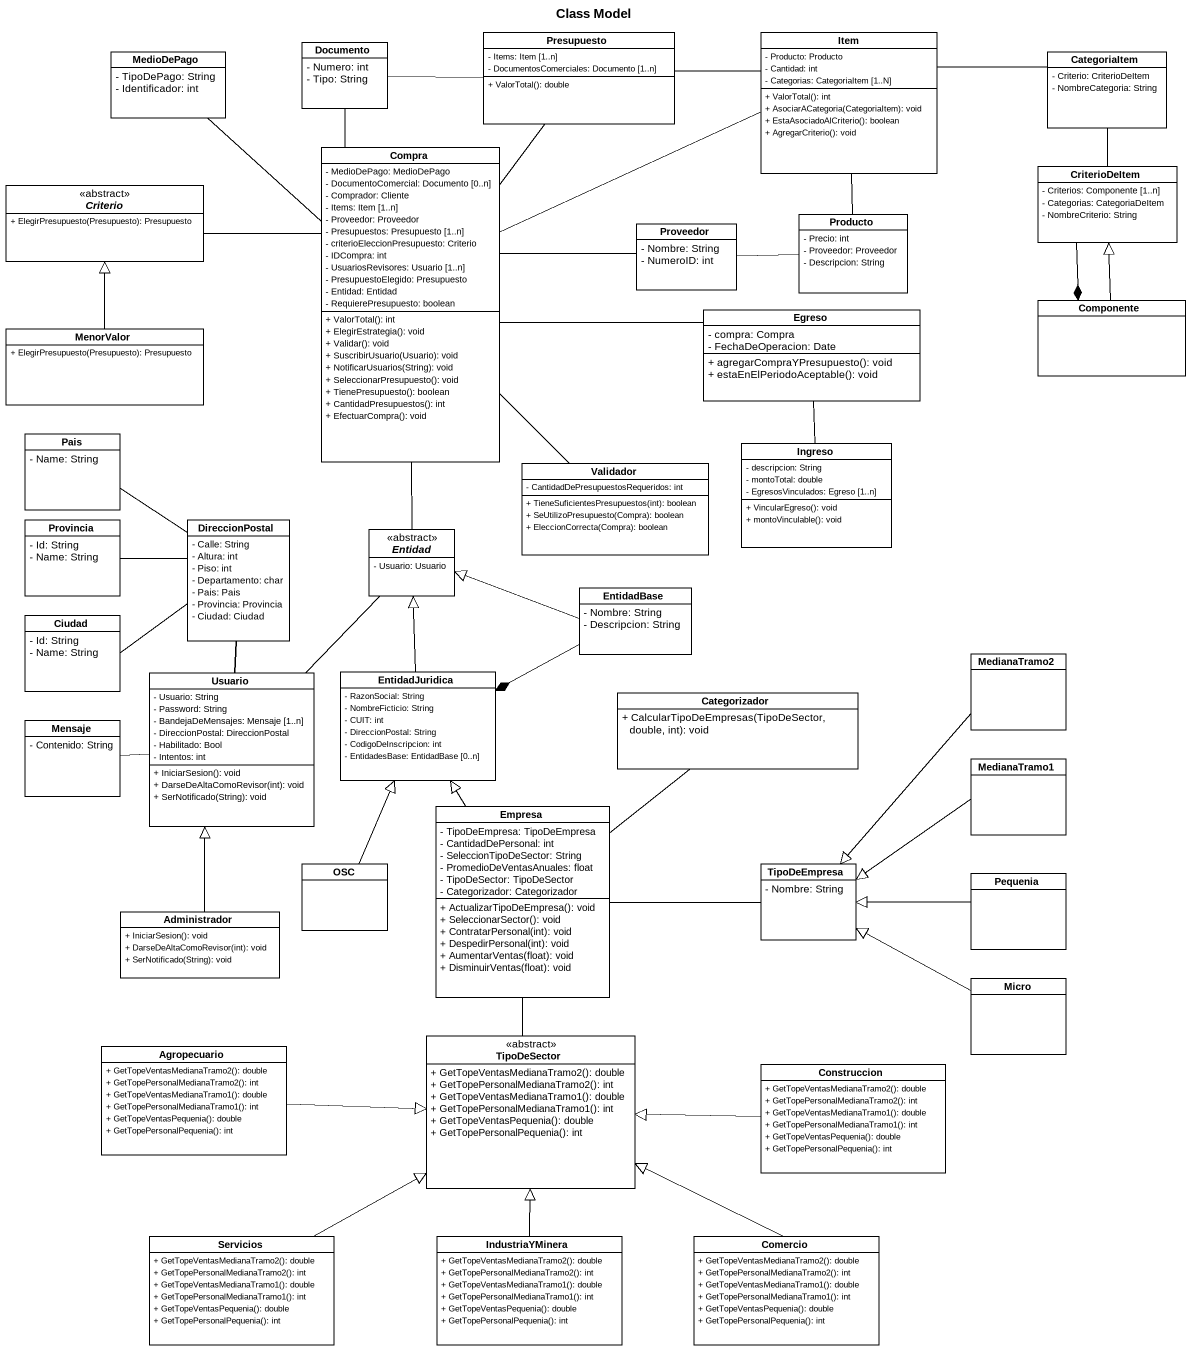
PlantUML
@startuml
title Class Model
hide circle
hide empty members
skinparam classAttributeIconSize 0
class MedioDePago {
  - TipoDePago: String
  - Identificador: int
}
class Documento {
  - Numero: int
  - Tipo: String
}
class Presupuesto {
  - Items: Item [1..n]
  - DocumentosComerciales: Documento [1..n]
  + ValorTotal(): double
}
class Item {
  - Producto: Producto
  - Cantidad: int
  - Categorias: CategoriaItem [1..N]
  + ValorTotal(): int
  + AsociarACategoria(CategoriaItem): void
  + EstaAsociadoAlCriterio(): boolean
  + AgregarCriterio(): void
}
class CategoriaItem {
  - Criterio: CriterioDeItem
  - NombreCategoria: String
}
class Compra {
  - MedioDePago: MedioDePago
  - DocumentoComercial: Documento [0..n]
  - Comprador: Cliente
  - Items: Item [1..n]
  - Proveedor: Proveedor
  - Presupuestos: Presupuesto [1..n]
  - criterioEleccionPresupuesto: Criterio
  - IDCompra: int
  - UsuariosRevisores: Usuario [1..n]
  - PresupuestoElegido: Presupuesto
  - Entidad: Entidad
  - RequierePresupuesto: boolean
  + ValorTotal(): int
  + ElegirEstrategia(): void
  + Validar(): void
  + SuscribirUsuario(Usuario): void
  + NotificarUsuarios(String): void
  + SeleccionarPresupuesto(): void
  + TienePresupuesto(): boolean
  + CantidadPresupuestos(): int
  + EfectuarCompra(): void
}
class CriterioDeItem {
  - Criterios: Componente [1..n]
  - Categorias: CategoriaDeItem
  - NombreCriterio: String
}
abstract class Criterio <<abstract>> {
  + ElegirPresupuesto(Presupuesto): Presupuesto
}
class Proveedor {
  - Nombre: String
  - NumeroID: int
}
class Producto {
  - Precio: int
  - Proveedor: Proveedor
  - Descripcion: String
}
class Egreso {
  - compra: Compra
  - FechaDeOperacion: Date
  + agregarCompraYPresupuesto(): void
  + estaEnElPeriodoAceptable(): void
}
class Componente
class MenorValor {
  + ElegirPresupuesto(Presupuesto): Presupuesto
}
class Pais {
  - Name: String
}
class Validador {
  - CantidadDePresupuestosRequeridos: int
  + TieneSuficientesPresupuestos(int): boolean
  + SeUtilizoPresupuesto(Compra): boolean
  + EleccionCorrecta(Compra): boolean
}
class Ingreso {
  - descripcion: String
  - montoTotal: double
  - EgresosVinculados: Egreso [1..n]
  + VincularEgreso(): void
  + montoVinculable(): void
}
class Provincia {
  - Id: String
  - Name: String
}
class DireccionPostal {
  - Calle: String
  - Altura: int
  - Piso: int
  - Departamento: char
  - Pais: Pais
  - Provincia: Provincia
  - Ciudad: Ciudad
}
abstract class Entidad <<abstract>> {
  - Usuario: Usuario
}
class EntidadBase {
  - Nombre: String
  - Descripcion: String
}
class Ciudad {
  - Id: String
  - Name: String
}
class MedianaTramo2
class Usuario {
  - Usuario: String
  - Password: String
  - BandejaDeMensajes: Mensaje [1..n]
  - DireccionPostal: DireccionPostal
  - Habilitado: Bool
  - Intentos: int
  + IniciarSesion(): void
  + DarseDeAltaComoRevisor(int): void
  + SerNotificado(String): void
}
class EntidadJuridica {
  - RazonSocial: String
  - NombreFicticio: String
  - CUIT: int
  - DireccionPostal: String
  - CodigoDeInscripcion: int
  - EntidadesBase: EntidadBase [0..n]
}
class Categorizador {
  + CalcularTipoDeEmpresas(TipoDeSector, double, int): void
}
class Mensaje {
  - Contenido: String
}
class MedianaTramo1
class Empresa {
  - TipoDeEmpresa: TipoDeEmpresa
  - CantidadDePersonal: int
  - SeleccionTipoDeSector: String
  - PromedioDeVentasAnuales: float
  - TipoDeSector: TipoDeSector
  - Categorizador: Categorizador
  + ActualizarTipoDeEmpresa(): void
  + SeleccionarSector(): void
  + ContratarPersonal(int): void
  + DespedirPersonal(int): void
  + AumentarVentas(float): void
  + DisminuirVentas(float): void
}
class OSC
class TipoDeEmpresa {
  - Nombre: String
}
class Administrador {
  + IniciarSesion(): void
  + DarseDeAltaComoRevisor(int): void
  + SerNotificado(String): void
}
class Pequenia
class Micro
class TipoDeSector <<abstract>> {
  + GetTopeVentasMedianaTramo2(): double
  + GetTopePersonalMedianaTramo2(): int
  + GetTopeVentasMedianaTramo1(): double
  + GetTopePersonalMedianaTramo1(): int
  + GetTopeVentasPequenia(): double
  + GetTopePersonalPequenia(): int
}
class Agropecuario {
  + GetTopeVentasMedianaTramo2(): double
  + GetTopePersonalMedianaTramo2(): int
  + GetTopeVentasMedianaTramo1(): double
  + GetTopePersonalMedianaTramo1(): int
  + GetTopeVentasPequenia(): double
  + GetTopePersonalPequenia(): int
}
class Construccion {
  + GetTopeVentasMedianaTramo2(): double
  + GetTopePersonalMedianaTramo2(): int
  + GetTopeVentasMedianaTramo1(): double
  + GetTopePersonalMedianaTramo1(): int
  + GetTopeVentasPequenia(): double
  + GetTopePersonalPequenia(): int
}
class Servicios {
  + GetTopeVentasMedianaTramo2(): double
  + GetTopePersonalMedianaTramo2(): int
  + GetTopeVentasMedianaTramo1(): double
  + GetTopePersonalMedianaTramo1(): int
  + GetTopeVentasPequenia(): double
  + GetTopePersonalPequenia(): int
}
class IndustriaYMinera {
  + GetTopeVentasMedianaTramo2(): double
  + GetTopePersonalMedianaTramo2(): int
  + GetTopeVentasMedianaTramo1(): double
  + GetTopePersonalMedianaTramo1(): int
  + GetTopeVentasPequenia(): double
  + GetTopePersonalPequenia(): int
}
class Comercio {
  + GetTopeVentasMedianaTramo2(): double
  + GetTopePersonalMedianaTramo2(): int
  + GetTopeVentasMedianaTramo1(): double
  + GetTopePersonalMedianaTramo1(): int
  + GetTopeVentasPequenia(): double
  + GetTopePersonalPequenia(): int
}
Documento -right- Presupuesto
Presupuesto -right- Item
Item -right- CategoriaItem
Item -- Producto
CategoriaItem -- CriterioDeItem
Compra -up- MedioDePago
Compra -up- Documento
Compra -up- Presupuesto
Compra -right- Item
Compra -right- Proveedor
Compra -right- Egreso
Compra -- Entidad
CriterioDeItem --* Componente
Criterio -right- Compra
Producto -left- Proveedor
Egreso -- Ingreso
Componente -up-|> CriterioDeItem
MenorValor -up-|> Criterio
Pais -- DireccionPostal
Validador -up- Compra
Provincia -right- DireccionPostal
DireccionPostal -- Usuario
EntidadBase -left-|> Entidad
EntidadBase -left-* EntidadJuridica
Ciudad -right- DireccionPostal
MedianaTramo2 --|> TipoDeEmpresa
Usuario -up- DireccionPostal
Usuario -up- Entidad
Usuario -left- Mensaje
EntidadJuridica -up-|> Entidad
MedianaTramo1 -left-|> TipoDeEmpresa
Empresa -up-|> EntidadJuridica
Empresa -up- Categorizador
Empresa -right- TipoDeEmpresa
OSC -up-|> EntidadJuridica
Administrador -up-|> Usuario
Pequenia -left-|> TipoDeEmpresa
Micro -left-|> TipoDeEmpresa
TipoDeSector -up- Empresa
Agropecuario -right-|> TipoDeSector
Construccion -left-|> TipoDeSector
Servicios -up-|> TipoDeSector
IndustriaYMinera -up-|> TipoDeSector
Comercio -up-|> TipoDeSector
@enduml
